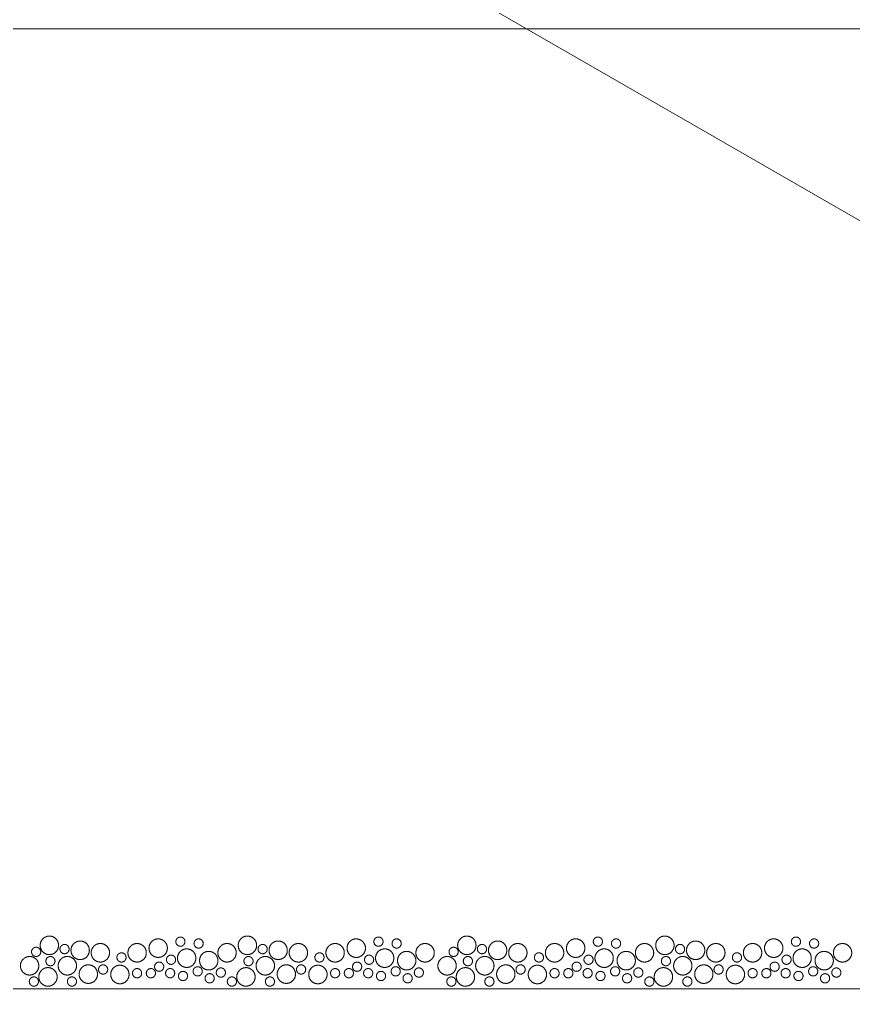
# Model space of a CAD drawing. Header units: centimetres. Extents: x -6341 to 23117, y -10090 to 8065.
# Drawn here: x -707.6 to -617.7, y 229.4 to 334.4 of the extents above; entities that cross this region are included whole.
import ezdxf

# ---------------------------------------------------------------- set-up
doc = ezdxf.new("R2010")
doc.units = ezdxf.units.CM
doc.header["$LTSCALE"] = 12.7
doc.layers.get('0').update_dxf_attribs({"lineweight": 5})
doc.layers.add('B Général', color=7, linetype='Continuous', lineweight=5)
doc.layers.add('C ANNOTATIONS-cotation', color=7, linetype='Continuous', lineweight=5)

# ---------------------------------------------------------------- blocks, each defined once
blk = doc.blocks.new('Groupe-36-1')
at = {"layer": 'B Général', "color": 7, "linetype": 'Continuous', "lineweight": 5}
for points in [[(-2048.84, 3988.51), (-2048.97, 3988.74), (-2048.97, 3989.27), (-2048.7, 3989.73), (-2048.24, 3990), (-2047.7, 3990), (-2047.24, 3989.73), (-2046.97, 3989.27), (-2046.97, 3988.74), (-2047.24, 3988.28), (-2047.7, 3988.02), (-2048.24, 3988.02), (-2048.7, 3988.28), (-2048.84, 3988.51)], [(-2047.99, 3986.53), (-2048.12, 3986.76), (-2048.12, 3987.29), (-2047.86, 3987.75), (-2047.39, 3988.02), (-2046.86, 3988.02), (-2046.39, 3987.75), (-2046.12, 3987.29), (-2046.12, 3986.76), (-2046.39, 3986.31), (-2046.86, 3986.04), (-2047.39, 3986.04), (-2047.86, 3986.31), (-2047.99, 3986.53)], [(-2046.27, 3988.09), (-2046.34, 3988.21), (-2046.34, 3988.47), (-2046.2, 3988.7), (-2045.97, 3988.83), (-2045.7, 3988.83), (-2045.47, 3988.7), (-2045.34, 3988.47), (-2045.34, 3988.21), (-2045.47, 3987.98), (-2045.7, 3987.85), (-2045.97, 3987.85), (-2046.2, 3987.98), (-2046.27, 3988.09)], [(-2045.65, 3986.88), (-2045.72, 3987), (-2045.72, 3987.26), (-2045.59, 3987.49), (-2045.35, 3987.62), (-2045.09, 3987.62), (-2044.85, 3987.49), (-2044.72, 3987.26), (-2044.72, 3987), (-2044.85, 3986.77), (-2045.09, 3986.63), (-2045.35, 3986.63), (-2045.59, 3986.77), (-2045.65, 3986.88)], [(-2049.4, 3985.69), (-2049.47, 3985.81), (-2049.47, 3986.07), (-2049.34, 3986.3), (-2049.1, 3986.44), (-2048.84, 3986.44), (-2048.6, 3986.3), (-2048.47, 3986.07), (-2048.47, 3985.81), (-2048.6, 3985.58), (-2048.84, 3985.45), (-2049.1, 3985.45), (-2049.34, 3985.58), (-2049.4, 3985.69)], [(-2046.4, 3985.59), (-2046.47, 3985.71), (-2046.47, 3985.97), (-2046.34, 3986.2), (-2046.1, 3986.34), (-2045.84, 3986.34), (-2045.6, 3986.2), (-2045.47, 3985.97), (-2045.47, 3985.71), (-2045.6, 3985.48), (-2045.84, 3985.35), (-2046.1, 3985.35), (-2046.34, 3985.48), (-2046.4, 3985.59)], [(-2048.26, 3984.16), (-2048.39, 3984.39), (-2048.39, 3984.92), (-2048.13, 3985.38), (-2047.66, 3985.64), (-2047.13, 3985.64), (-2046.66, 3985.38), (-2046.39, 3984.92), (-2046.39, 3984.39), (-2046.66, 3983.93), (-2047.13, 3983.67), (-2047.66, 3983.67), (-2048.13, 3983.93), (-2048.26, 3984.16)], [(-2045.9, 3984.01), (-2045.97, 3984.13), (-2045.97, 3984.39), (-2045.84, 3984.62), (-2045.6, 3984.75), (-2045.34, 3984.75), (-2045.1, 3984.62), (-2044.97, 3984.39), (-2044.97, 3984.13), (-2045.1, 3983.9), (-2045.34, 3983.76), (-2045.6, 3983.76), (-2045.84, 3983.9), (-2045.9, 3984.01)], [(-2049.6, 3983.74), (-2049.67, 3983.85), (-2049.67, 3984.12), (-2049.54, 3984.35), (-2049.3, 3984.48), (-2049.04, 3984.48), (-2048.8, 3984.35), (-2048.67, 3984.12), (-2048.67, 3983.85), (-2048.8, 3983.62), (-2049.04, 3983.49), (-2049.3, 3983.49), (-2049.54, 3983.62), (-2049.6, 3983.74)], [(-2047.65, 3982.72), (-2047.72, 3982.84), (-2047.72, 3983.1), (-2047.59, 3983.33), (-2047.36, 3983.47), (-2047.09, 3983.47), (-2046.86, 3983.33), (-2046.72, 3983.1), (-2046.72, 3982.84), (-2046.86, 3982.61), (-2047.09, 3982.48), (-2047.36, 3982.48), (-2047.59, 3982.61), (-2047.65, 3982.72)], [(-2046.2, 3982.63), (-2046.27, 3982.74), (-2046.27, 3983.01), (-2046.14, 3983.24), (-2045.9, 3983.37), (-2045.64, 3983.37), (-2045.4, 3983.24), (-2045.27, 3983.01), (-2045.27, 3982.74), (-2045.4, 3982.51), (-2045.64, 3982.38), (-2045.9, 3982.38), (-2046.14, 3982.51), (-2046.2, 3982.63)], [(-2049.34, 3981.09), (-2049.47, 3981.32), (-2049.47, 3981.85), (-2049.2, 3982.31), (-2048.74, 3982.58), (-2048.2, 3982.58), (-2047.74, 3982.31), (-2047.47, 3981.85), (-2047.47, 3981.32), (-2047.74, 3980.86), (-2048.2, 3980.6), (-2048.74, 3980.6), (-2049.2, 3980.86), (-2049.34, 3981.09)], [(-2046.9, 3981.44), (-2046.97, 3981.55), (-2046.97, 3981.82), (-2046.84, 3982.05), (-2046.6, 3982.18), (-2046.34, 3982.18), (-2046.1, 3982.05), (-2045.97, 3981.82), (-2045.97, 3981.55), (-2046.1, 3981.32), (-2046.34, 3981.19), (-2046.6, 3981.19), (-2046.84, 3981.32), (-2046.9, 3981.44)], [(-2046.2, 3980.55), (-2046.27, 3980.66), (-2046.27, 3980.93), (-2046.14, 3981.16), (-2045.9, 3981.29), (-2045.64, 3981.29), (-2045.4, 3981.16), (-2045.27, 3980.93), (-2045.27, 3980.66), (-2045.4, 3980.43), (-2045.64, 3980.3), (-2045.9, 3980.3), (-2046.14, 3980.43), (-2046.2, 3980.55)], [(-2048.84, 3978.82), (-2048.97, 3979.05), (-2048.97, 3979.58), (-2048.7, 3980.04), (-2048.24, 3980.3), (-2047.7, 3980.3), (-2047.24, 3980.04), (-2046.97, 3979.58), (-2046.97, 3979.05), (-2047.24, 3978.59), (-2047.7, 3978.32), (-2048.24, 3978.32), (-2048.7, 3978.59), (-2048.84, 3978.82)], [(-2046.2, 3979.06), (-2046.27, 3979.18), (-2046.27, 3979.44), (-2046.14, 3979.67), (-2045.9, 3979.81), (-2045.64, 3979.81), (-2045.4, 3979.67), (-2045.27, 3979.44), (-2045.27, 3979.18), (-2045.4, 3978.95), (-2045.64, 3978.82), (-2045.9, 3978.82), (-2046.14, 3978.95), (-2046.2, 3979.06)], [(-2047.9, 3977.38), (-2047.97, 3977.5), (-2047.97, 3977.76), (-2047.84, 3977.99), (-2047.6, 3978.12), (-2047.34, 3978.12), (-2047.1, 3977.99), (-2046.97, 3977.76), (-2046.97, 3977.5), (-2047.1, 3977.27), (-2047.34, 3977.13), (-2047.6, 3977.13), (-2047.84, 3977.27), (-2047.9, 3977.38)], [(-2046.5, 3976.96), (-2046.63, 3977.19), (-2046.63, 3977.72), (-2046.36, 3978.18), (-2045.9, 3978.45), (-2045.36, 3978.45), (-2044.9, 3978.18), (-2044.63, 3977.72), (-2044.63, 3977.19), (-2044.9, 3976.73), (-2045.36, 3976.47), (-2045.9, 3976.47), (-2046.36, 3976.73), (-2046.5, 3976.96)], [(-2048.84, 3974.86), (-2048.97, 3975.09), (-2048.97, 3975.62), (-2048.7, 3976.08), (-2048.24, 3976.34), (-2047.7, 3976.34), (-2047.24, 3976.08), (-2046.97, 3975.62), (-2046.97, 3975.09), (-2047.24, 3974.63), (-2047.7, 3974.36), (-2048.24, 3974.36), (-2048.7, 3974.63), (-2048.84, 3974.86)], [(-2046.6, 3975.4), (-2046.67, 3975.52), (-2046.67, 3975.78), (-2046.54, 3976.01), (-2046.3, 3976.14), (-2046.04, 3976.14), (-2045.8, 3976.01), (-2045.67, 3975.78), (-2045.67, 3975.52), (-2045.8, 3975.29), (-2046.04, 3975.15), (-2046.3, 3975.15), (-2046.54, 3975.29), (-2046.6, 3975.4)], [(-2046.54, 3973.56), (-2046.67, 3973.79), (-2046.67, 3974.32), (-2046.4, 3974.78), (-2045.94, 3975.04), (-2045.4, 3975.04), (-2044.94, 3974.78), (-2044.67, 3974.32), (-2044.67, 3973.79), (-2044.94, 3973.33), (-2045.4, 3973.07), (-2045.94, 3973.07), (-2046.4, 3973.33), (-2046.54, 3973.56)], [(-2049.1, 3972.68), (-2049.24, 3972.91), (-2049.24, 3973.44), (-2048.97, 3973.9), (-2048.5, 3974.16), (-2047.97, 3974.16), (-2047.5, 3973.9), (-2047.24, 3973.44), (-2047.24, 3972.91), (-2047.5, 3972.45), (-2047.97, 3972.19), (-2048.5, 3972.19), (-2048.97, 3972.45), (-2049.1, 3972.68)], [(-2047.44, 3971.29), (-2047.57, 3971.52), (-2047.57, 3972.05), (-2047.3, 3972.51), (-2046.84, 3972.78), (-2046.3, 3972.78), (-2045.84, 3972.51), (-2045.57, 3972.05), (-2045.57, 3971.52), (-2045.84, 3971.07), (-2046.3, 3970.8), (-2046.84, 3970.8), (-2047.3, 3971.07), (-2047.44, 3971.29)], [(-2045.3, 3972.04), (-2045.37, 3972.15), (-2045.37, 3972.42), (-2045.24, 3972.65), (-2045, 3972.78), (-2044.74, 3972.78), (-2044.5, 3972.65), (-2044.37, 3972.42), (-2044.37, 3972.15), (-2044.5, 3971.92), (-2044.74, 3971.79), (-2045, 3971.79), (-2045.24, 3971.92), (-2045.3, 3972.04)], [(-2048.8, 3971.25), (-2048.87, 3971.36), (-2048.87, 3971.63), (-2048.74, 3971.86), (-2048.5, 3971.99), (-2048.24, 3971.99), (-2048, 3971.86), (-2047.87, 3971.63), (-2047.87, 3971.36), (-2048, 3971.13), (-2048.24, 3971), (-2048.5, 3971), (-2048.74, 3971.13), (-2048.8, 3971.25)], [(-2049.64, 3969.36), (-2049.77, 3969.59), (-2049.77, 3970.12), (-2049.5, 3970.58), (-2049.04, 3970.85), (-2048.5, 3970.85), (-2048.04, 3970.58), (-2047.77, 3970.12), (-2047.77, 3969.59), (-2048.04, 3969.13), (-2048.5, 3968.87), (-2049.04, 3968.87), (-2049.5, 3969.13), (-2049.64, 3969.36)], [(-2047.5, 3969.72), (-2047.57, 3969.84), (-2047.57, 3970.1), (-2047.44, 3970.33), (-2047.2, 3970.47), (-2046.94, 3970.47), (-2046.7, 3970.33), (-2046.57, 3970.1), (-2046.57, 3969.84), (-2046.7, 3969.61), (-2046.94, 3969.48), (-2047.2, 3969.48), (-2047.44, 3969.61), (-2047.5, 3969.72)], [(-2046.24, 3969.21), (-2046.37, 3969.44), (-2046.37, 3969.97), (-2046.1, 3970.43), (-2045.64, 3970.69), (-2045.1, 3970.69), (-2044.64, 3970.43), (-2044.37, 3969.97), (-2044.37, 3969.44), (-2044.64, 3968.98), (-2045.1, 3968.71), (-2045.64, 3968.71), (-2046.1, 3968.98), (-2046.24, 3969.21)], [(-2048.84, 3967.17), (-2048.97, 3967.4), (-2048.97, 3967.93), (-2048.7, 3968.39), (-2048.24, 3968.65), (-2047.7, 3968.65), (-2047.24, 3968.39), (-2046.97, 3967.93), (-2046.97, 3967.4), (-2047.24, 3966.94), (-2047.7, 3966.68), (-2048.24, 3966.68), (-2048.7, 3966.94), (-2048.84, 3967.17)], [(-2045.3, 3967.94), (-2045.37, 3968.05), (-2045.37, 3968.32), (-2045.24, 3968.55), (-2045, 3968.68), (-2044.74, 3968.68), (-2044.5, 3968.55), (-2044.37, 3968.32), (-2044.37, 3968.05), (-2044.5, 3967.82), (-2044.74, 3967.69), (-2045, 3967.69), (-2045.24, 3967.82), (-2045.3, 3967.94)], [(-2046.27, 3966.75), (-2046.34, 3966.86), (-2046.34, 3967.13), (-2046.2, 3967.36), (-2045.97, 3967.49), (-2045.7, 3967.49), (-2045.47, 3967.36), (-2045.34, 3967.13), (-2045.34, 3966.86), (-2045.47, 3966.63), (-2045.7, 3966.5), (-2045.97, 3966.5), (-2046.2, 3966.63), (-2046.27, 3966.75)], [(-2047.99, 3965.19), (-2048.12, 3965.42), (-2048.12, 3965.95), (-2047.86, 3966.41), (-2047.39, 3966.68), (-2046.86, 3966.68), (-2046.39, 3966.41), (-2046.12, 3965.95), (-2046.12, 3965.42), (-2046.39, 3964.96), (-2046.86, 3964.7), (-2047.39, 3964.7), (-2047.86, 3964.96), (-2047.99, 3965.19)], [(-2045.65, 3965.54), (-2045.72, 3965.65), (-2045.72, 3965.92), (-2045.59, 3966.15), (-2045.35, 3966.28), (-2045.09, 3966.28), (-2044.85, 3966.15), (-2044.72, 3965.92), (-2044.72, 3965.65), (-2044.85, 3965.42), (-2045.09, 3965.29), (-2045.35, 3965.29), (-2045.59, 3965.42), (-2045.65, 3965.54)], [(-2049.4, 3964.35), (-2049.47, 3964.47), (-2049.47, 3964.73), (-2049.34, 3964.96), (-2049.1, 3965.09), (-2048.84, 3965.09), (-2048.6, 3964.96), (-2048.47, 3964.73), (-2048.47, 3964.47), (-2048.6, 3964.24), (-2048.84, 3964.1), (-2049.1, 3964.1), (-2049.34, 3964.24), (-2049.4, 3964.35)], [(-2046.4, 3964.25), (-2046.47, 3964.37), (-2046.47, 3964.63), (-2046.34, 3964.86), (-2046.1, 3964.99), (-2045.84, 3964.99), (-2045.6, 3964.86), (-2045.47, 3964.63), (-2045.47, 3964.37), (-2045.6, 3964.14), (-2045.84, 3964), (-2046.1, 3964), (-2046.34, 3964.14), (-2046.4, 3964.25)], [(-2048.26, 3962.82), (-2048.39, 3963.05), (-2048.39, 3963.58), (-2048.13, 3964.04), (-2047.66, 3964.3), (-2047.13, 3964.3), (-2046.66, 3964.04), (-2046.39, 3963.58), (-2046.39, 3963.05), (-2046.66, 3962.59), (-2047.13, 3962.32), (-2047.66, 3962.32), (-2048.13, 3962.59), (-2048.26, 3962.82)], [(-2049.6, 3962.39), (-2049.67, 3962.51), (-2049.67, 3962.77), (-2049.54, 3963), (-2049.3, 3963.13), (-2049.04, 3963.13), (-2048.8, 3963), (-2048.67, 3962.77), (-2048.67, 3962.51), (-2048.8, 3962.28), (-2049.04, 3962.14), (-2049.3, 3962.14), (-2049.54, 3962.28), (-2049.6, 3962.39)], [(-2045.9, 3962.67), (-2045.97, 3962.78), (-2045.97, 3963.05), (-2045.84, 3963.28), (-2045.6, 3963.41), (-2045.34, 3963.41), (-2045.1, 3963.28), (-2044.97, 3963.05), (-2044.97, 3962.78), (-2045.1, 3962.55), (-2045.34, 3962.42), (-2045.6, 3962.42), (-2045.84, 3962.55), (-2045.9, 3962.67)], [(-2047.65, 3961.38), (-2047.72, 3961.5), (-2047.72, 3961.76), (-2047.59, 3961.99), (-2047.36, 3962.12), (-2047.09, 3962.12), (-2046.86, 3961.99), (-2046.72, 3961.76), (-2046.72, 3961.5), (-2046.86, 3961.27), (-2047.09, 3961.13), (-2047.36, 3961.13), (-2047.59, 3961.27), (-2047.65, 3961.38)], [(-2046.2, 3961.28), (-2046.27, 3961.4), (-2046.27, 3961.66), (-2046.14, 3961.89), (-2045.9, 3962.02), (-2045.64, 3962.02), (-2045.4, 3961.89), (-2045.27, 3961.66), (-2045.27, 3961.4), (-2045.4, 3961.17), (-2045.64, 3961.04), (-2045.9, 3961.04), (-2046.14, 3961.17), (-2046.2, 3961.28)], [(-2049.34, 3959.75), (-2049.47, 3959.98), (-2049.47, 3960.51), (-2049.2, 3960.97), (-2048.74, 3961.23), (-2048.2, 3961.23), (-2047.74, 3960.97), (-2047.47, 3960.51), (-2047.47, 3959.98), (-2047.74, 3959.52), (-2048.2, 3959.25), (-2048.74, 3959.25), (-2049.2, 3959.52), (-2049.34, 3959.75)], [(-2046.9, 3960.09), (-2046.97, 3960.21), (-2046.97, 3960.47), (-2046.84, 3960.7), (-2046.6, 3960.84), (-2046.34, 3960.84), (-2046.1, 3960.7), (-2045.97, 3960.47), (-2045.97, 3960.21), (-2046.1, 3959.98), (-2046.34, 3959.85), (-2046.6, 3959.85), (-2046.84, 3959.98), (-2046.9, 3960.09)], [(-2046.2, 3959.2), (-2046.27, 3959.32), (-2046.27, 3959.58), (-2046.14, 3959.81), (-2045.9, 3959.95), (-2045.64, 3959.95), (-2045.4, 3959.81), (-2045.27, 3959.58), (-2045.27, 3959.32), (-2045.4, 3959.09), (-2045.64, 3958.96), (-2045.9, 3958.96), (-2046.14, 3959.09), (-2046.2, 3959.2)], [(-2048.84, 3957.47), (-2048.97, 3957.7), (-2048.97, 3958.23), (-2048.7, 3958.69), (-2048.24, 3958.96), (-2047.7, 3958.96), (-2047.24, 3958.69), (-2046.97, 3958.23), (-2046.97, 3957.7), (-2047.24, 3957.24), (-2047.7, 3956.98), (-2048.24, 3956.98), (-2048.7, 3957.24), (-2048.84, 3957.47)], [(-2046.2, 3957.72), (-2046.27, 3957.83), (-2046.27, 3958.1), (-2046.14, 3958.33), (-2045.9, 3958.46), (-2045.64, 3958.46), (-2045.4, 3958.33), (-2045.27, 3958.1), (-2045.27, 3957.83), (-2045.4, 3957.6), (-2045.64, 3957.47), (-2045.9, 3957.47), (-2046.14, 3957.6), (-2046.2, 3957.72)], [(-2047.9, 3956.04), (-2047.97, 3956.15), (-2047.97, 3956.42), (-2047.84, 3956.65), (-2047.6, 3956.78), (-2047.34, 3956.78), (-2047.1, 3956.65), (-2046.97, 3956.42), (-2046.97, 3956.15), (-2047.1, 3955.92), (-2047.34, 3955.79), (-2047.6, 3955.79), (-2047.84, 3955.92), (-2047.9, 3956.04)], [(-2046.5, 3955.62), (-2046.63, 3955.85), (-2046.63, 3956.38), (-2046.36, 3956.84), (-2045.9, 3957.1), (-2045.36, 3957.1), (-2044.9, 3956.84), (-2044.63, 3956.38), (-2044.63, 3955.85), (-2044.9, 3955.39), (-2045.36, 3955.13), (-2045.9, 3955.13), (-2046.36, 3955.39), (-2046.5, 3955.62)], [(-2048.84, 3953.51), (-2048.97, 3953.74), (-2048.97, 3954.27), (-2048.7, 3954.73), (-2048.24, 3955), (-2047.7, 3955), (-2047.24, 3954.73), (-2046.97, 3954.27), (-2046.97, 3953.74), (-2047.24, 3953.28), (-2047.7, 3953.02), (-2048.24, 3953.02), (-2048.7, 3953.28), (-2048.84, 3953.51)], [(-2046.6, 3954.06), (-2046.67, 3954.17), (-2046.67, 3954.44), (-2046.54, 3954.67), (-2046.3, 3954.8), (-2046.04, 3954.8), (-2045.8, 3954.67), (-2045.67, 3954.44), (-2045.67, 3954.17), (-2045.8, 3953.94), (-2046.04, 3953.81), (-2046.3, 3953.81), (-2046.54, 3953.94), (-2046.6, 3954.06)], [(-2046.54, 3952.22), (-2046.67, 3952.45), (-2046.67, 3952.98), (-2046.4, 3953.44), (-2045.94, 3953.7), (-2045.4, 3953.7), (-2044.94, 3953.44), (-2044.67, 3952.98), (-2044.67, 3952.45), (-2044.94, 3951.99), (-2045.4, 3951.72), (-2045.94, 3951.72), (-2046.4, 3951.99), (-2046.54, 3952.22)], [(-2049.1, 3951.34), (-2049.24, 3951.57), (-2049.24, 3952.1), (-2048.97, 3952.56), (-2048.5, 3952.82), (-2047.97, 3952.82), (-2047.5, 3952.56), (-2047.24, 3952.1), (-2047.24, 3951.57), (-2047.5, 3951.11), (-2047.97, 3950.84), (-2048.5, 3950.84), (-2048.97, 3951.11), (-2049.1, 3951.34)], [(-2047.44, 3949.95), (-2047.57, 3950.18), (-2047.57, 3950.71), (-2047.3, 3951.17), (-2046.84, 3951.44), (-2046.3, 3951.44), (-2045.84, 3951.17), (-2045.57, 3950.71), (-2045.57, 3950.18), (-2045.84, 3949.72), (-2046.3, 3949.46), (-2046.84, 3949.46), (-2047.3, 3949.72), (-2047.44, 3949.95)], [(-2045.3, 3950.69), (-2045.37, 3950.81), (-2045.37, 3951.07), (-2045.24, 3951.3), (-2045, 3951.44), (-2044.74, 3951.44), (-2044.5, 3951.3), (-2044.37, 3951.07), (-2044.37, 3950.81), (-2044.5, 3950.58), (-2044.74, 3950.45), (-2045, 3950.45), (-2045.24, 3950.58), (-2045.3, 3950.69)], [(-2048.8, 3949.9), (-2048.87, 3950.02), (-2048.87, 3950.28), (-2048.74, 3950.51), (-2048.5, 3950.64), (-2048.24, 3950.64), (-2048, 3950.51), (-2047.87, 3950.28), (-2047.87, 3950.02), (-2048, 3949.79), (-2048.24, 3949.65), (-2048.5, 3949.65), (-2048.74, 3949.79), (-2048.8, 3949.9)], [(-2049.64, 3948.02), (-2049.77, 3948.25), (-2049.77, 3948.78), (-2049.5, 3949.24), (-2049.04, 3949.5), (-2048.5, 3949.5), (-2048.04, 3949.24), (-2047.77, 3948.78), (-2047.77, 3948.25), (-2048.04, 3947.79), (-2048.5, 3947.52), (-2049.04, 3947.52), (-2049.5, 3947.79), (-2049.64, 3948.02)], [(-2047.5, 3948.38), (-2047.57, 3948.49), (-2047.57, 3948.76), (-2047.44, 3948.99), (-2047.2, 3949.12), (-2046.94, 3949.12), (-2046.7, 3948.99), (-2046.57, 3948.76), (-2046.57, 3948.49), (-2046.7, 3948.26), (-2046.94, 3948.13), (-2047.2, 3948.13), (-2047.44, 3948.26), (-2047.5, 3948.38)], [(-2046.24, 3947.87), (-2046.37, 3948.09), (-2046.37, 3948.62), (-2046.1, 3949.08), (-2045.64, 3949.35), (-2045.1, 3949.35), (-2044.64, 3949.08), (-2044.37, 3948.62), (-2044.37, 3948.09), (-2044.64, 3947.64), (-2045.1, 3947.37), (-2045.64, 3947.37), (-2046.1, 3947.64), (-2046.24, 3947.87)], [(-2048.5, 3946.83), (-2048.57, 3946.95), (-2048.57, 3947.21), (-2048.44, 3947.44), (-2048.2, 3947.58), (-2047.94, 3947.58), (-2047.7, 3947.44), (-2047.57, 3947.21), (-2047.57, 3946.95), (-2047.7, 3946.72), (-2047.94, 3946.59), (-2048.2, 3946.59), (-2048.44, 3946.72), (-2048.5, 3946.83)], [(-2047.44, 3945.89), (-2047.57, 3946.12), (-2047.57, 3946.65), (-2047.3, 3947.11), (-2046.84, 3947.37), (-2046.3, 3947.37), (-2045.84, 3947.11), (-2045.57, 3946.65), (-2045.57, 3946.12), (-2045.84, 3945.66), (-2046.3, 3945.39), (-2046.84, 3945.39), (-2047.3, 3945.66), (-2047.44, 3945.89)], [(-2045.3, 3946.59), (-2045.37, 3946.71), (-2045.37, 3946.97), (-2045.24, 3947.2), (-2045, 3947.34), (-2044.74, 3947.34), (-2044.5, 3947.2), (-2044.37, 3946.97), (-2044.37, 3946.71), (-2044.5, 3946.48), (-2044.74, 3946.35), (-2045, 3946.35), (-2045.24, 3946.48), (-2045.3, 3946.59)]]:
    blk.add_open_spline(points, degree=2, dxfattribs=at)
blk = doc.blocks.new('Groupe-37-1')
at = {"layer": 'B Général', "color": 7, "linetype": 'Continuous', "lineweight": 5}
for points in [[(-2048.84, 3943.51), (-2048.97, 3943.74), (-2048.97, 3944.27), (-2048.7, 3944.73), (-2048.24, 3945), (-2047.7, 3945), (-2047.24, 3944.73), (-2046.97, 3944.27), (-2046.97, 3943.74), (-2047.24, 3943.28), (-2047.7, 3943.02), (-2048.24, 3943.02), (-2048.7, 3943.28), (-2048.84, 3943.51)], [(-2046.27, 3943.09), (-2046.34, 3943.21), (-2046.34, 3943.47), (-2046.2, 3943.7), (-2045.97, 3943.83), (-2045.7, 3943.83), (-2045.47, 3943.7), (-2045.34, 3943.47), (-2045.34, 3943.21), (-2045.47, 3942.98), (-2045.7, 3942.85), (-2045.97, 3942.85), (-2046.2, 3942.98), (-2046.27, 3943.09)], [(-2047.99, 3941.53), (-2048.12, 3941.76), (-2048.12, 3942.29), (-2047.86, 3942.75), (-2047.39, 3943.02), (-2046.86, 3943.02), (-2046.39, 3942.75), (-2046.12, 3942.29), (-2046.12, 3941.76), (-2046.39, 3941.31), (-2046.86, 3941.04), (-2047.39, 3941.04), (-2047.86, 3941.31), (-2047.99, 3941.53)], [(-2045.65, 3941.88), (-2045.72, 3942), (-2045.72, 3942.26), (-2045.59, 3942.49), (-2045.35, 3942.62), (-2045.09, 3942.62), (-2044.85, 3942.49), (-2044.72, 3942.26), (-2044.72, 3942), (-2044.85, 3941.77), (-2045.09, 3941.63), (-2045.35, 3941.63), (-2045.59, 3941.77), (-2045.65, 3941.88)], [(-2049.4, 3940.69), (-2049.47, 3940.81), (-2049.47, 3941.07), (-2049.34, 3941.3), (-2049.1, 3941.44), (-2048.84, 3941.44), (-2048.6, 3941.3), (-2048.47, 3941.07), (-2048.47, 3940.81), (-2048.6, 3940.58), (-2048.84, 3940.45), (-2049.1, 3940.45), (-2049.34, 3940.58), (-2049.4, 3940.69)], [(-2046.4, 3940.59), (-2046.47, 3940.71), (-2046.47, 3940.97), (-2046.34, 3941.2), (-2046.1, 3941.34), (-2045.84, 3941.34), (-2045.6, 3941.2), (-2045.47, 3940.97), (-2045.47, 3940.71), (-2045.6, 3940.48), (-2045.84, 3940.35), (-2046.1, 3940.35), (-2046.34, 3940.48), (-2046.4, 3940.59)], [(-2048.26, 3939.16), (-2048.39, 3939.39), (-2048.39, 3939.92), (-2048.13, 3940.38), (-2047.66, 3940.64), (-2047.13, 3940.64), (-2046.66, 3940.38), (-2046.39, 3939.92), (-2046.39, 3939.39), (-2046.66, 3938.93), (-2047.13, 3938.67), (-2047.66, 3938.67), (-2048.13, 3938.93), (-2048.26, 3939.16)], [(-2045.9, 3939.01), (-2045.97, 3939.13), (-2045.97, 3939.39), (-2045.84, 3939.62), (-2045.6, 3939.75), (-2045.34, 3939.75), (-2045.1, 3939.62), (-2044.97, 3939.39), (-2044.97, 3939.13), (-2045.1, 3938.9), (-2045.34, 3938.76), (-2045.6, 3938.76), (-2045.84, 3938.9), (-2045.9, 3939.01)], [(-2049.6, 3938.74), (-2049.67, 3938.85), (-2049.67, 3939.12), (-2049.54, 3939.35), (-2049.3, 3939.48), (-2049.04, 3939.48), (-2048.8, 3939.35), (-2048.67, 3939.12), (-2048.67, 3938.85), (-2048.8, 3938.62), (-2049.04, 3938.49), (-2049.3, 3938.49), (-2049.54, 3938.62), (-2049.6, 3938.74)], [(-2049.34, 3936.09), (-2049.47, 3936.32), (-2049.47, 3936.85), (-2049.2, 3937.31), (-2048.74, 3937.58), (-2048.2, 3937.58), (-2047.74, 3937.31), (-2047.47, 3936.85), (-2047.47, 3936.32), (-2047.74, 3935.86), (-2048.2, 3935.6), (-2048.74, 3935.6), (-2049.2, 3935.86), (-2049.34, 3936.09)], [(-2047.65, 3937.72), (-2047.72, 3937.84), (-2047.72, 3938.1), (-2047.59, 3938.33), (-2047.36, 3938.47), (-2047.09, 3938.47), (-2046.86, 3938.33), (-2046.72, 3938.1), (-2046.72, 3937.84), (-2046.86, 3937.61), (-2047.09, 3937.48), (-2047.36, 3937.48), (-2047.59, 3937.61), (-2047.65, 3937.72)], [(-2046.2, 3937.63), (-2046.27, 3937.74), (-2046.27, 3938.01), (-2046.14, 3938.24), (-2045.9, 3938.37), (-2045.64, 3938.37), (-2045.4, 3938.24), (-2045.27, 3938.01), (-2045.27, 3937.74), (-2045.4, 3937.51), (-2045.64, 3937.38), (-2045.9, 3937.38), (-2046.14, 3937.51), (-2046.2, 3937.63)], [(-2046.9, 3936.44), (-2046.97, 3936.55), (-2046.97, 3936.82), (-2046.84, 3937.05), (-2046.6, 3937.18), (-2046.34, 3937.18), (-2046.1, 3937.05), (-2045.97, 3936.82), (-2045.97, 3936.55), (-2046.1, 3936.32), (-2046.34, 3936.19), (-2046.6, 3936.19), (-2046.84, 3936.32), (-2046.9, 3936.44)], [(-2046.2, 3935.55), (-2046.27, 3935.66), (-2046.27, 3935.93), (-2046.14, 3936.16), (-2045.9, 3936.29), (-2045.64, 3936.29), (-2045.4, 3936.16), (-2045.27, 3935.93), (-2045.27, 3935.66), (-2045.4, 3935.43), (-2045.64, 3935.3), (-2045.9, 3935.3), (-2046.14, 3935.43), (-2046.2, 3935.55)], [(-2048.84, 3933.82), (-2048.97, 3934.05), (-2048.97, 3934.58), (-2048.7, 3935.04), (-2048.24, 3935.3), (-2047.7, 3935.3), (-2047.24, 3935.04), (-2046.97, 3934.58), (-2046.97, 3934.05), (-2047.24, 3933.59), (-2047.7, 3933.32), (-2048.24, 3933.32), (-2048.7, 3933.59), (-2048.84, 3933.82)], [(-2046.2, 3934.06), (-2046.27, 3934.18), (-2046.27, 3934.44), (-2046.14, 3934.67), (-2045.9, 3934.81), (-2045.64, 3934.81), (-2045.4, 3934.67), (-2045.27, 3934.44), (-2045.27, 3934.18), (-2045.4, 3933.95), (-2045.64, 3933.82), (-2045.9, 3933.82), (-2046.14, 3933.95), (-2046.2, 3934.06)], [(-2046.5, 3931.96), (-2046.63, 3932.19), (-2046.63, 3932.72), (-2046.36, 3933.18), (-2045.9, 3933.45), (-2045.36, 3933.45), (-2044.9, 3933.18), (-2044.63, 3932.72), (-2044.63, 3932.19), (-2044.9, 3931.73), (-2045.36, 3931.47), (-2045.9, 3931.47), (-2046.36, 3931.73), (-2046.5, 3931.96)], [(-2047.9, 3932.38), (-2047.97, 3932.5), (-2047.97, 3932.76), (-2047.84, 3932.99), (-2047.6, 3933.12), (-2047.34, 3933.12), (-2047.1, 3932.99), (-2046.97, 3932.76), (-2046.97, 3932.5), (-2047.1, 3932.27), (-2047.34, 3932.13), (-2047.6, 3932.13), (-2047.84, 3932.27), (-2047.9, 3932.38)], [(-2048.84, 3929.86), (-2048.97, 3930.09), (-2048.97, 3930.62), (-2048.7, 3931.08), (-2048.24, 3931.34), (-2047.7, 3931.34), (-2047.24, 3931.08), (-2046.97, 3930.62), (-2046.97, 3930.09), (-2047.24, 3929.63), (-2047.7, 3929.36), (-2048.24, 3929.36), (-2048.7, 3929.63), (-2048.84, 3929.86)], [(-2046.6, 3930.4), (-2046.67, 3930.52), (-2046.67, 3930.78), (-2046.54, 3931.01), (-2046.3, 3931.14), (-2046.04, 3931.14), (-2045.8, 3931.01), (-2045.67, 3930.78), (-2045.67, 3930.52), (-2045.8, 3930.29), (-2046.04, 3930.15), (-2046.3, 3930.15), (-2046.54, 3930.29), (-2046.6, 3930.4)], [(-2049.1, 3927.68), (-2049.24, 3927.91), (-2049.24, 3928.44), (-2048.97, 3928.9), (-2048.5, 3929.16), (-2047.97, 3929.16), (-2047.5, 3928.9), (-2047.24, 3928.44), (-2047.24, 3927.91), (-2047.5, 3927.45), (-2047.97, 3927.19), (-2048.5, 3927.19), (-2048.97, 3927.45), (-2049.1, 3927.68)], [(-2046.54, 3928.56), (-2046.67, 3928.79), (-2046.67, 3929.32), (-2046.4, 3929.78), (-2045.94, 3930.04), (-2045.4, 3930.04), (-2044.94, 3929.78), (-2044.67, 3929.32), (-2044.67, 3928.79), (-2044.94, 3928.33), (-2045.4, 3928.07), (-2045.94, 3928.07), (-2046.4, 3928.33), (-2046.54, 3928.56)], [(-2047.44, 3926.29), (-2047.57, 3926.52), (-2047.57, 3927.05), (-2047.3, 3927.51), (-2046.84, 3927.78), (-2046.3, 3927.78), (-2045.84, 3927.51), (-2045.57, 3927.05), (-2045.57, 3926.52), (-2045.84, 3926.07), (-2046.3, 3925.8), (-2046.84, 3925.8), (-2047.3, 3926.07), (-2047.44, 3926.29)], [(-2045.3, 3927.04), (-2045.37, 3927.15), (-2045.37, 3927.42), (-2045.24, 3927.65), (-2045, 3927.78), (-2044.74, 3927.78), (-2044.5, 3927.65), (-2044.37, 3927.42), (-2044.37, 3927.15), (-2044.5, 3926.92), (-2044.74, 3926.79), (-2045, 3926.79), (-2045.24, 3926.92), (-2045.3, 3927.04)], [(-2048.8, 3926.25), (-2048.87, 3926.36), (-2048.87, 3926.63), (-2048.74, 3926.86), (-2048.5, 3926.99), (-2048.24, 3926.99), (-2048, 3926.86), (-2047.87, 3926.63), (-2047.87, 3926.36), (-2048, 3926.13), (-2048.24, 3926), (-2048.5, 3926), (-2048.74, 3926.13), (-2048.8, 3926.25)], [(-2049.64, 3924.36), (-2049.77, 3924.59), (-2049.77, 3925.12), (-2049.5, 3925.58), (-2049.04, 3925.85), (-2048.5, 3925.85), (-2048.04, 3925.58), (-2047.77, 3925.12), (-2047.77, 3924.59), (-2048.04, 3924.13), (-2048.5, 3923.87), (-2049.04, 3923.87), (-2049.5, 3924.13), (-2049.64, 3924.36)], [(-2047.5, 3924.72), (-2047.57, 3924.84), (-2047.57, 3925.1), (-2047.44, 3925.33), (-2047.2, 3925.47), (-2046.94, 3925.47), (-2046.7, 3925.33), (-2046.57, 3925.1), (-2046.57, 3924.84), (-2046.7, 3924.61), (-2046.94, 3924.48), (-2047.2, 3924.48), (-2047.44, 3924.61), (-2047.5, 3924.72)], [(-2046.24, 3924.21), (-2046.37, 3924.44), (-2046.37, 3924.97), (-2046.1, 3925.43), (-2045.64, 3925.69), (-2045.1, 3925.69), (-2044.64, 3925.43), (-2044.37, 3924.97), (-2044.37, 3924.44), (-2044.64, 3923.98), (-2045.1, 3923.71), (-2045.64, 3923.71), (-2046.1, 3923.98), (-2046.24, 3924.21)], [(-2048.84, 3922.17), (-2048.97, 3922.4), (-2048.97, 3922.93), (-2048.7, 3923.39), (-2048.24, 3923.65), (-2047.7, 3923.65), (-2047.24, 3923.39), (-2046.97, 3922.93), (-2046.97, 3922.4), (-2047.24, 3921.94), (-2047.7, 3921.68), (-2048.24, 3921.68), (-2048.7, 3921.94), (-2048.84, 3922.17)], [(-2045.3, 3922.94), (-2045.37, 3923.05), (-2045.37, 3923.32), (-2045.24, 3923.55), (-2045, 3923.68), (-2044.74, 3923.68), (-2044.5, 3923.55), (-2044.37, 3923.32), (-2044.37, 3923.05), (-2044.5, 3922.82), (-2044.74, 3922.69), (-2045, 3922.69), (-2045.24, 3922.82), (-2045.3, 3922.94)], [(-2046.27, 3921.75), (-2046.34, 3921.86), (-2046.34, 3922.13), (-2046.2, 3922.36), (-2045.97, 3922.49), (-2045.7, 3922.49), (-2045.47, 3922.36), (-2045.34, 3922.13), (-2045.34, 3921.86), (-2045.47, 3921.63), (-2045.7, 3921.5), (-2045.97, 3921.5), (-2046.2, 3921.63), (-2046.27, 3921.75)], [(-2047.99, 3920.19), (-2048.12, 3920.42), (-2048.12, 3920.95), (-2047.86, 3921.41), (-2047.39, 3921.68), (-2046.86, 3921.68), (-2046.39, 3921.41), (-2046.12, 3920.95), (-2046.12, 3920.42), (-2046.39, 3919.96), (-2046.86, 3919.7), (-2047.39, 3919.7), (-2047.86, 3919.96), (-2047.99, 3920.19)], [(-2045.65, 3920.54), (-2045.72, 3920.65), (-2045.72, 3920.92), (-2045.59, 3921.15), (-2045.35, 3921.28), (-2045.09, 3921.28), (-2044.85, 3921.15), (-2044.72, 3920.92), (-2044.72, 3920.65), (-2044.85, 3920.42), (-2045.09, 3920.29), (-2045.35, 3920.29), (-2045.59, 3920.42), (-2045.65, 3920.54)], [(-2049.4, 3919.35), (-2049.47, 3919.47), (-2049.47, 3919.73), (-2049.34, 3919.96), (-2049.1, 3920.09), (-2048.84, 3920.09), (-2048.6, 3919.96), (-2048.47, 3919.73), (-2048.47, 3919.47), (-2048.6, 3919.24), (-2048.84, 3919.1), (-2049.1, 3919.1), (-2049.34, 3919.24), (-2049.4, 3919.35)], [(-2046.4, 3919.25), (-2046.47, 3919.37), (-2046.47, 3919.63), (-2046.34, 3919.86), (-2046.1, 3919.99), (-2045.84, 3919.99), (-2045.6, 3919.86), (-2045.47, 3919.63), (-2045.47, 3919.37), (-2045.6, 3919.14), (-2045.84, 3919), (-2046.1, 3919), (-2046.34, 3919.14), (-2046.4, 3919.25)], [(-2048.26, 3917.82), (-2048.39, 3918.05), (-2048.39, 3918.58), (-2048.13, 3919.04), (-2047.66, 3919.3), (-2047.13, 3919.3), (-2046.66, 3919.04), (-2046.39, 3918.58), (-2046.39, 3918.05), (-2046.66, 3917.59), (-2047.13, 3917.32), (-2047.66, 3917.32), (-2048.13, 3917.59), (-2048.26, 3917.82)], [(-2049.6, 3917.39), (-2049.67, 3917.51), (-2049.67, 3917.77), (-2049.54, 3918), (-2049.3, 3918.13), (-2049.04, 3918.13), (-2048.8, 3918), (-2048.67, 3917.77), (-2048.67, 3917.51), (-2048.8, 3917.28), (-2049.04, 3917.14), (-2049.3, 3917.14), (-2049.54, 3917.28), (-2049.6, 3917.39)], [(-2045.9, 3917.67), (-2045.97, 3917.78), (-2045.97, 3918.05), (-2045.84, 3918.28), (-2045.6, 3918.41), (-2045.34, 3918.41), (-2045.1, 3918.28), (-2044.97, 3918.05), (-2044.97, 3917.78), (-2045.1, 3917.55), (-2045.34, 3917.42), (-2045.6, 3917.42), (-2045.84, 3917.55), (-2045.9, 3917.67)], [(-2047.65, 3916.38), (-2047.72, 3916.5), (-2047.72, 3916.76), (-2047.59, 3916.99), (-2047.36, 3917.12), (-2047.09, 3917.12), (-2046.86, 3916.99), (-2046.72, 3916.76), (-2046.72, 3916.5), (-2046.86, 3916.27), (-2047.09, 3916.13), (-2047.36, 3916.13), (-2047.59, 3916.27), (-2047.65, 3916.38)], [(-2046.2, 3916.28), (-2046.27, 3916.4), (-2046.27, 3916.66), (-2046.14, 3916.89), (-2045.9, 3917.02), (-2045.64, 3917.02), (-2045.4, 3916.89), (-2045.27, 3916.66), (-2045.27, 3916.4), (-2045.4, 3916.17), (-2045.64, 3916.04), (-2045.9, 3916.04), (-2046.14, 3916.17), (-2046.2, 3916.28)], [(-2049.34, 3914.75), (-2049.47, 3914.98), (-2049.47, 3915.51), (-2049.2, 3915.97), (-2048.74, 3916.23), (-2048.2, 3916.23), (-2047.74, 3915.97), (-2047.47, 3915.51), (-2047.47, 3914.98), (-2047.74, 3914.52), (-2048.2, 3914.25), (-2048.74, 3914.25), (-2049.2, 3914.52), (-2049.34, 3914.75)], [(-2046.9, 3915.09), (-2046.97, 3915.21), (-2046.97, 3915.47), (-2046.84, 3915.7), (-2046.6, 3915.84), (-2046.34, 3915.84), (-2046.1, 3915.7), (-2045.97, 3915.47), (-2045.97, 3915.21), (-2046.1, 3914.98), (-2046.34, 3914.85), (-2046.6, 3914.85), (-2046.84, 3914.98), (-2046.9, 3915.09)], [(-2046.2, 3914.2), (-2046.27, 3914.32), (-2046.27, 3914.58), (-2046.14, 3914.81), (-2045.9, 3914.95), (-2045.64, 3914.95), (-2045.4, 3914.81), (-2045.27, 3914.58), (-2045.27, 3914.32), (-2045.4, 3914.09), (-2045.64, 3913.96), (-2045.9, 3913.96), (-2046.14, 3914.09), (-2046.2, 3914.2)], [(-2048.84, 3912.47), (-2048.97, 3912.7), (-2048.97, 3913.23), (-2048.7, 3913.69), (-2048.24, 3913.96), (-2047.7, 3913.96), (-2047.24, 3913.69), (-2046.97, 3913.23), (-2046.97, 3912.7), (-2047.24, 3912.24), (-2047.7, 3911.98), (-2048.24, 3911.98), (-2048.7, 3912.24), (-2048.84, 3912.47)], [(-2046.2, 3912.72), (-2046.27, 3912.83), (-2046.27, 3913.1), (-2046.14, 3913.33), (-2045.9, 3913.46), (-2045.64, 3913.46), (-2045.4, 3913.33), (-2045.27, 3913.1), (-2045.27, 3912.83), (-2045.4, 3912.6), (-2045.64, 3912.47), (-2045.9, 3912.47), (-2046.14, 3912.6), (-2046.2, 3912.72)], [(-2047.9, 3911.04), (-2047.97, 3911.15), (-2047.97, 3911.42), (-2047.84, 3911.65), (-2047.6, 3911.78), (-2047.34, 3911.78), (-2047.1, 3911.65), (-2046.97, 3911.42), (-2046.97, 3911.15), (-2047.1, 3910.92), (-2047.34, 3910.79), (-2047.6, 3910.79), (-2047.84, 3910.92), (-2047.9, 3911.04)], [(-2046.5, 3910.62), (-2046.63, 3910.85), (-2046.63, 3911.38), (-2046.36, 3911.84), (-2045.9, 3912.1), (-2045.36, 3912.1), (-2044.9, 3911.84), (-2044.63, 3911.38), (-2044.63, 3910.85), (-2044.9, 3910.39), (-2045.36, 3910.13), (-2045.9, 3910.13), (-2046.36, 3910.39), (-2046.5, 3910.62)], [(-2048.84, 3908.51), (-2048.97, 3908.74), (-2048.97, 3909.27), (-2048.7, 3909.73), (-2048.24, 3910), (-2047.7, 3910), (-2047.24, 3909.73), (-2046.97, 3909.27), (-2046.97, 3908.74), (-2047.24, 3908.28), (-2047.7, 3908.02), (-2048.24, 3908.02), (-2048.7, 3908.28), (-2048.84, 3908.51)], [(-2046.6, 3909.06), (-2046.67, 3909.17), (-2046.67, 3909.44), (-2046.54, 3909.67), (-2046.3, 3909.8), (-2046.04, 3909.8), (-2045.8, 3909.67), (-2045.67, 3909.44), (-2045.67, 3909.17), (-2045.8, 3908.94), (-2046.04, 3908.81), (-2046.3, 3908.81), (-2046.54, 3908.94), (-2046.6, 3909.06)], [(-2046.54, 3907.22), (-2046.67, 3907.45), (-2046.67, 3907.98), (-2046.4, 3908.44), (-2045.94, 3908.7), (-2045.4, 3908.7), (-2044.94, 3908.44), (-2044.67, 3907.98), (-2044.67, 3907.45), (-2044.94, 3906.99), (-2045.4, 3906.72), (-2045.94, 3906.72), (-2046.4, 3906.99), (-2046.54, 3907.22)], [(-2049.1, 3906.34), (-2049.24, 3906.57), (-2049.24, 3907.1), (-2048.97, 3907.56), (-2048.5, 3907.82), (-2047.97, 3907.82), (-2047.5, 3907.56), (-2047.24, 3907.1), (-2047.24, 3906.57), (-2047.5, 3906.11), (-2047.97, 3905.84), (-2048.5, 3905.84), (-2048.97, 3906.11), (-2049.1, 3906.34)], [(-2047.44, 3904.95), (-2047.57, 3905.18), (-2047.57, 3905.71), (-2047.3, 3906.17), (-2046.84, 3906.44), (-2046.3, 3906.44), (-2045.84, 3906.17), (-2045.57, 3905.71), (-2045.57, 3905.18), (-2045.84, 3904.72), (-2046.3, 3904.46), (-2046.84, 3904.46), (-2047.3, 3904.72), (-2047.44, 3904.95)], [(-2045.3, 3905.69), (-2045.37, 3905.81), (-2045.37, 3906.07), (-2045.24, 3906.3), (-2045, 3906.44), (-2044.74, 3906.44), (-2044.5, 3906.3), (-2044.37, 3906.07), (-2044.37, 3905.81), (-2044.5, 3905.58), (-2044.74, 3905.45), (-2045, 3905.45), (-2045.24, 3905.58), (-2045.3, 3905.69)], [(-2048.8, 3904.9), (-2048.87, 3905.02), (-2048.87, 3905.28), (-2048.74, 3905.51), (-2048.5, 3905.64), (-2048.24, 3905.64), (-2048, 3905.51), (-2047.87, 3905.28), (-2047.87, 3905.02), (-2048, 3904.79), (-2048.24, 3904.65), (-2048.5, 3904.65), (-2048.74, 3904.79), (-2048.8, 3904.9)], [(-2049.64, 3903.02), (-2049.77, 3903.25), (-2049.77, 3903.78), (-2049.5, 3904.24), (-2049.04, 3904.5), (-2048.5, 3904.5), (-2048.04, 3904.24), (-2047.77, 3903.78), (-2047.77, 3903.25), (-2048.04, 3902.79), (-2048.5, 3902.52), (-2049.04, 3902.52), (-2049.5, 3902.79), (-2049.64, 3903.02)], [(-2047.5, 3903.38), (-2047.57, 3903.49), (-2047.57, 3903.76), (-2047.44, 3903.99), (-2047.2, 3904.12), (-2046.94, 3904.12), (-2046.7, 3903.99), (-2046.57, 3903.76), (-2046.57, 3903.49), (-2046.7, 3903.26), (-2046.94, 3903.13), (-2047.2, 3903.13), (-2047.44, 3903.26), (-2047.5, 3903.38)], [(-2046.24, 3902.87), (-2046.37, 3903.09), (-2046.37, 3903.62), (-2046.1, 3904.08), (-2045.64, 3904.35), (-2045.1, 3904.35), (-2044.64, 3904.08), (-2044.37, 3903.62), (-2044.37, 3903.09), (-2044.64, 3902.64), (-2045.1, 3902.37), (-2045.64, 3902.37), (-2046.1, 3902.64), (-2046.24, 3902.87)], [(-2048.5, 3901.83), (-2048.57, 3901.95), (-2048.57, 3902.21), (-2048.44, 3902.44), (-2048.2, 3902.58), (-2047.94, 3902.58), (-2047.7, 3902.44), (-2047.57, 3902.21), (-2047.57, 3901.95), (-2047.7, 3901.72), (-2047.94, 3901.59), (-2048.2, 3901.59), (-2048.44, 3901.72), (-2048.5, 3901.83)], [(-2047.44, 3900.89), (-2047.57, 3901.12), (-2047.57, 3901.65), (-2047.3, 3902.11), (-2046.84, 3902.37), (-2046.3, 3902.37), (-2045.84, 3902.11), (-2045.57, 3901.65), (-2045.57, 3901.12), (-2045.84, 3900.66), (-2046.3, 3900.39), (-2046.84, 3900.39), (-2047.3, 3900.66), (-2047.44, 3900.89)], [(-2045.3, 3901.59), (-2045.37, 3901.71), (-2045.37, 3901.97), (-2045.24, 3902.2), (-2045, 3902.34), (-2044.74, 3902.34), (-2044.5, 3902.2), (-2044.37, 3901.97), (-2044.37, 3901.71), (-2044.5, 3901.48), (-2044.74, 3901.35), (-2045, 3901.35), (-2045.24, 3901.48), (-2045.3, 3901.59)]]:
    blk.add_open_spline(points, degree=2, dxfattribs=at)
blk = doc.blocks.new('Groupe-132-1')
at = {"color": 7, "linetype": 'Continuous', "lineweight": 18}
blk.add_open_spline([(-2023.07, 4689.12), (-2023.08, 4689.12), (-2023.08, 4689.12), (-2023.08, 4791.25), (-2023.08, 4893.39), (-2085.44, 4893.39), (-2147.8, 4893.39), (-2147.8, 4893.39), (-2147.8, 4893.4), (-2148.43, 4893.4), (-2149.07, 4893.4), (-2149.07, 4901.4), (-2149.07, 4909.4), (-2069.72, 4909.4), (-1990.38, 4909.4), (-1990.38, 4901.4), (-1990.38, 4893.4), (-1991.68, 4893.4), (-1992.97, 4893.4), (-1992.97, 4893.39), (-1992.97, 4893.39), (-1998.02, 4893.39), (-2003.07, 4893.39), (-2003.07, 4596.99), (-2003.07, 4300.6), (-1874.52, 4300.6), (-1745.96, 4300.6), (-1746, 4494.86), (-1746.03, 4689.12), (-1746.04, 4689.12), (-1746.04, 4689.12), (-1746.05, 4763.34), (-1746.07, 4837.56), (-1746.07, 4837.56), (-1746.08, 4837.56), (-1746.08, 4865.47), (-1746.08, 4893.39), (-1771.25, 4893.39), (-1796.43, 4893.39), (-1796.43, 4893.39), (-1796.43, 4893.4), (-1796.43, 4893.4), (-1796.43, 4893.4), (-1796.43, 4893.4), (-1796.43, 4893.4), (-1801.6, 4893.4), (-1806.78, 4893.4), (-1806.78, 4899.24), (-1806.78, 4905.08), (-1805.8, 4905.08), (-1804.82, 4905.08), (-1804.73, 4907.24), (-1804.64, 4909.4), (-1800.53, 4909.4), (-1796.43, 4909.4), (-1796.43, 4909.4), (-1796.43, 4909.4), (-1792.94, 4909.4), (-1789.46, 4909.4), (-1767.77, 4909.4), (-1746.08, 4909.4), (-1746.08, 5001.4), (-1746.08, 5093.41), (-1773.58, 5093.41), (-1801.07, 5093.41), (-1801.07, 5093.41), (-1801.07, 5093.42), (-1801.08, 5093.42), (-1801.08, 5093.42), (-1801.08, 5101.41), (-1801.08, 5109.4), (-1476.58, 5109.41), (-1152.08, 5109.42), (-1152.08, 5109.41), (-1152.08, 5109.41), (-1152.08, 5109.41), (-1152.07, 5109.41), (-1152.07, 5009.45), (-1152.07, 4909.49), (-1124.49, 4909.49), (-1096.9, 4909.49), (-1096.9, 4901.44), (-1096.9, 4893.4), (-1103.22, 4893.4), (-1109.54, 4893.4), (-1109.54, 4893.39), (-1109.54, 4893.39), (-1130.81, 4893.39), (-1152.07, 4893.39), (-1152.07, 4596.89), (-1152.07, 4300.39), (-1002.29, 4300.39), (-852.51, 4300.39), (-852.51, 4494.75), (-852.51, 4689.11), (-852.52, 4689.11), (-852.53, 4689.11), (-852.53, 4799.25), (-852.52, 4909.39), (-852.52, 4909.39), (-852.52, 4909.4), (-850.96, 5013.62), (-849.4, 5117.85), (-840.96, 5117.85), (-832.53, 5117.85), (-832.52, 5115.12), (-832.51, 5112.39), (-834.16, 5112.04), (-834.51, 5110.39), (-833.51, 5110.39), (-832.51, 5110.39), (-832.52, 5009.9), (-832.53, 4909.4), (-832.53, 4909.39), (-832.53, 4909.39), (-804.51, 4909.39), (-776.5, 4909.39), (-776.5, 4901.39), (-776.5, 4893.39), (-804.51, 4893.39), (-832.52, 4893.39), (-832.52, 4596.89), (-832.52, 4300.39), (-679.8, 4300.39), (-527.07, 4300.39), (-527.07, 4494.75), (-527.07, 4689.12), (-527.08, 4689.12), (-527.08, 4689.12), (-527.08, 4786.58), (-527.08, 4884.05), (-527.08, 4888.72), (-527.08, 4893.39), (-527.08, 4893.39), (-527.09, 4893.39), (-527.09, 4893.39), (-527.09, 4893.4), (-534.58, 4893.39), (-542.07, 4893.39), (-542.09, 4899.23), (-542.1, 4905.07), (-541.61, 4905.08), (-541.12, 4905.08), (-541.03, 4907.24), (-540.94, 4909.39), (-534.01, 4909.39), (-527.08, 4909.39), (-527.08, 4909.39), (-527.08, 4909.4), (-475.54, 4909.4), (-424, 4909.4), (-424, 5179.9), (-424, 5450.4), (-229, 5450.4), (-34, 5450.4), (-34, 5450.39), (-34, 5450.39), (-34, 5450.39), (-34, 5450.39), (-34, 5437.89), (-34, 5425.39), (-69, 5425.38), (-104.01, 5425.37), (-104.01, 5167.38), (-104.01, 4909.4), (92.49, 4909.4), (288.98, 4909.4), (288.98, 4909.39), (288.98, 4909.39), (288.98, 4909.39), (288.99, 4909.39), (288.99, 4896.89), (288.99, 4884.39), (184.96, 4884.39), (80.93, 4884.39), (80.93, 4080.39), (80.93, 3276.39), (184.96, 3276.39), (288.99, 3276.39), (288.99, 3263.89), (288.99, 3251.39), (-129.22, 3251.38), (-547.43, 3251.38), (-547, 3261.38), (-546.58, 3271.38), (-536.83, 3271.38), (-527.07, 3271.38), (-527.07, 3776.88), (-527.07, 4282.39), (-679.8, 4282.39), (-832.52, 4282.39), (-832.52, 4217.89), (-832.52, 4153.39), (-812.52, 4153.39), (-792.52, 4153.39), (-792.52, 4143.89), (-792.52, 4134.39), (-812.52, 4134.39), (-832.52, 4134.39), (-832.52, 3837.89), (-832.52, 3541.39), (-804.08, 3541.39), (-775.64, 3541.39), (-775.64, 3533.39), (-775.64, 3525.39), (-787.23, 3525.39), (-798.83, 3525.39), (-815.68, 3525.39), (-832.54, 3525.39), (-832.53, 3424.89), (-832.53, 3324.39), (-833.53, 3324.39), (-834.53, 3324.39), (-834.17, 3322.75), (-832.53, 3322.39), (-832.53, 3319.66), (-832.54, 3316.94), (-840.98, 3316.94), (-849.41, 3316.94), (-850.98, 3421.16), (-852.54, 3525.39), (-852.54, 3525.39), (-852.54, 3525.39), (-852.54, 3635.53), (-852.54, 3745.67), (-852.52, 3745.67), (-852.51, 3745.67), (-852.51, 3940.03), (-852.51, 4134.39), (-1002.29, 4134.39), (-1152.07, 4134.39), (-1152.07, 3940.03), (-1152.07, 3745.67), (-1152.07, 3745.67), (-1152.07, 3745.67), (-1152.07, 3643.53), (-1152.07, 3541.39), (-1125.67, 3541.39), (-1099.26, 3541.39), (-1099.26, 3541.39), (-1099.26, 3541.39), (-1098.09, 3541.39), (-1096.91, 3541.39), (-1096.91, 3533.39), (-1096.91, 3525.39), (-1098.09, 3525.39), (-1099.26, 3525.39), (-1099.26, 3525.39), (-1099.26, 3525.39), (-1125.67, 3525.39), (-1152.07, 3525.39), (-1152.07, 3422.91), (-1152.07, 3320.44), (-1153.07, 3320.44), (-1154.07, 3320.44), (-1153.72, 3318.79), (-1152.07, 3318.44), (-1152.07, 3317.69), (-1152.07, 3316.94), (-1161.02, 3316.94), (-1169.97, 3316.94), (-1171.02, 3421.16), (-1172.07, 3525.39), (-1172.07, 3525.39), (-1172.07, 3525.39), (-1172.07, 3635.53), (-1172.07, 3745.67), (-1172.06, 3745.67), (-1172.06, 3745.67), (-1172.06, 3940.03), (-1172.06, 4134.39), (-1310.57, 4134.39), (-1449.07, 4134.39), (-1449.07, 3940.03), (-1449.07, 3745.67), (-1449.07, 3745.67), (-1449.07, 3745.67), (-1449.07, 3643.53), (-1449.07, 3541.39), (-1434.07, 3541.39), (-1419.07, 3541.39), (-1419.07, 3541.39), (-1419.07, 3541.38), (-1417.34, 3541.38), (-1415.61, 3541.38), (-1415.61, 3533.38), (-1415.61, 3525.38), (-1428.06, 3525.38), (-1440.52, 3525.39), (-1444.8, 3525.39), (-1449.07, 3525.39), (-1449.07, 3422.91), (-1449.07, 3320.44), (-1450.07, 3320.44), (-1451.07, 3320.44), (-1450.72, 3318.79), (-1449.07, 3318.44), (-1449.07, 3317.69), (-1449.07, 3316.94), (-1458.02, 3316.94), (-1466.97, 3316.94), (-1468.02, 3421.16), (-1469.07, 3525.39), (-1469.07, 3525.39), (-1469.07, 3525.39), (-1469.07, 3635.53), (-1469.07, 3745.67), (-1469.07, 3745.67), (-1469.06, 3745.67), (-1469.06, 3940.03), (-1469.06, 4134.39), (-1597.57, 4134.39), (-1726.07, 4134.39), (-1726.08, 3940.03), (-1726.08, 3745.67), (-1726.08, 3745.67), (-1726.07, 3745.67), (-1726.07, 3643.53), (-1726.07, 3541.39), (-1721.07, 3541.39), (-1716.07, 3541.39), (-1716.07, 3541.39), (-1716.07, 3541.38), (-1714.58, 3541.38), (-1713.08, 3541.38), (-1713.08, 3533.38), (-1713.08, 3525.38), (-1717.92, 3525.38), (-1722.75, 3525.39), (-1724.41, 3525.39), (-1726.07, 3525.39), (-1726.07, 3419.91), (-1726.07, 3314.44), (-1727.07, 3314.44), (-1728.07, 3314.44), (-1727.72, 3312.79), (-1726.07, 3312.44), (-1726.07, 3311.69), (-1726.07, 3310.94), (-1735.09, 3310.94), (-1744.1, 3310.94), (-1745.09, 3418.16), (-1746.07, 3525.39), (-1746.09, 3525.39), (-1746.11, 3525.39), (-1746.11, 3525.39), (-1746.11, 3525.39), (-1750.04, 3525.39), (-1753.98, 3525.39), (-1754.07, 3527.58), (-1754.16, 3529.76), (-1755.14, 3529.76), (-1756.12, 3529.76), (-1756.12, 3535.58), (-1756.12, 3541.39), (-1751.12, 3541.39), (-1746.11, 3541.39), (-1746.11, 3837.89), (-1746.1, 4134.39), (-1874.59, 4134.39), (-2003.07, 4134.39), (-2003.07, 3837.89), (-2003.07, 3541.39), (-1998.07, 3541.39), (-1993.07, 3541.39), (-1993.07, 3533.34), (-1993.07, 3525.29), (-2070.32, 3525.29), (-2147.57, 3525.29), (-2147.57, 3533.34), (-2147.57, 3541.39), (-2085.32, 3541.39), (-2023.07, 3541.39), (-2023.07, 4115.25), (-2023.07, 4689.12)], degree=2, knots=[0, 0, 0, 1, 1, 2, 2, 3, 3, 4, 4, 5, 5, 6, 6, 7, 7, 8, 8, 9, 9, 10, 10, 11, 11, 12, 12, 13, 13, 14, 14, 15, 15, 16, 16, 17, 17, 18, 18, 19, 19, 20, 20, 21, 21, 22, 22, 23, 23, 24, 24, 25, 25, 26, 26, 27, 27, 28, 28, 29, 29, 30, 30, 31, 31, 32, 32, 33, 33, 34, 34, 35, 35, 36, 36, 37, 37, 38, 38, 39, 39, 40, 40, 41, 41, 42, 42, 43, 43, 44, 44, 45, 45, 46, 46, 47, 47, 48, 48, 49, 49, 50, 50, 51, 51, 52, 52, 53, 53, 54, 54, 55, 55, 56, 56, 57, 57, 58, 58, 59, 59, 60, 60, 61, 61, 62, 62, 63, 63, 64, 64, 65, 65, 66, 66, 67, 67, 68, 68, 69, 69, 70, 70, 71, 71, 72, 72, 73, 73, 74, 74, 75, 75, 76, 76, 77, 77, 78, 78, 79, 79, 80, 80, 81, 81, 82, 82, 83, 83, 84, 84, 85, 85, 86, 86, 87, 87, 88, 88, 89, 89, 90, 90, 91, 91, 92, 92, 93, 93, 94, 94, 95, 95, 96, 96, 97, 97, 98, 98, 99, 99, 100, 100, 101, 101, 102, 102, 103, 103, 104, 104, 105, 105, 106, 106, 107, 107, 108, 108, 109, 109, 110, 110, 111, 111, 112, 112, 113, 113, 114, 114, 115, 115, 116, 116, 117, 117, 118, 118, 119, 119, 120, 120, 121, 121, 122, 122, 123, 123, 124, 124, 125, 125, 126, 126, 127, 127, 128, 128, 129, 129, 130, 130, 131, 131, 132, 132, 133, 133, 134, 134, 135, 135, 136, 136, 137, 137, 138, 138, 139, 139, 140, 140, 141, 141, 142, 142, 143, 143, 144, 144, 145, 145, 146, 146, 147, 147, 148, 148, 149, 149, 150, 150, 151, 151, 152, 152, 153, 153, 154, 154, 155, 155, 156, 156, 157, 157, 158, 158, 159, 159, 160, 160, 161, 161, 162, 162, 163, 163, 164, 164, 165, 165, 166, 166, 167, 167, 168, 168, 169, 169, 170, 170, 171, 171, 172, 172, 173, 173, 174, 174, 175, 175, 176, 176, 177, 177, 178, 178, 179, 179, 180, 180, 181, 181, 182, 182, 183, 183, 184, 184, 185, 185, 186, 186, 187, 187, 187], dxfattribs=at)
at = {"layer": 'B Général', "color": 7, "linetype": 'Continuous', "lineweight": 5}
blk.add_line((-2147.57, 4892.39), (-2147.57, 3542.39), dxfattribs=at)
at = {"layer": 'B Général', "color": 7, "linetype": 'Continuous', "lineweight": 5, "flags": 128}
blk.add_lwpolyline([(-1144.07, 4917.39), (-1144.07, 5117.41), (-1801.08, 5117.41), (-1801.08, 4917.39), (-2147.57, 4917.39), (-2147.57, 3517.39), (-527.07, 3517.39), (-527.07, 3251.39), (80.93, 3251.39), (80.93, 4909.39), (-103.78, 4909.39), (-103.9, 5450.39), (-424.12, 5450.39), (-424.01, 4938.5), (-424, 4938.5), (-424, 4917.39), (-424, 4909.39), (-524, 4909.39), (-524, 4917.39)], close=True, dxfattribs=at)
at = {"layer": 'B Général', "color": 150, "lineweight": 18, "true_color": 0x007fff, "flags": 128}
blk.add_lwpolyline([(-2059.07, 3542.39), (-2044.07, 3542.39), (-2044.07, 4892.39), (-2059.07, 4892.39)], dxfattribs=at)
at = {"layer": 'B Général', "color": 7}
for name in ['Groupe-36-1', 'Groupe-37-1']:
    blk.add_blockref(name, (0, 0), dxfattribs=at)
blk = doc.blocks.new('Groupe-135-1')
at = {"layer": 'B Général', "color": 7, "linetype": 'Continuous', "lineweight": 5, "flags": 128}
blk.add_lwpolyline([(-2053.18, 4118.5), (-2212.02, 3843.38), (-2212.02, 2180.78)], dxfattribs=at)

msp = doc.modelspace()

# ---------------------------------------------------------------- block references
at = {"color": 7, "rotation": 270}
msp.add_blockref('Groupe-135-1', (-4607.9, -1814.13), dxfattribs=at)
at = {"layer": 'C ANNOTATIONS-cotation', "color": 7, "rotation": 270}
msp.add_blockref('Groupe-132-1', (-4607.9, -1814.13), dxfattribs=at)

doc.saveas('drawing.dxf')
